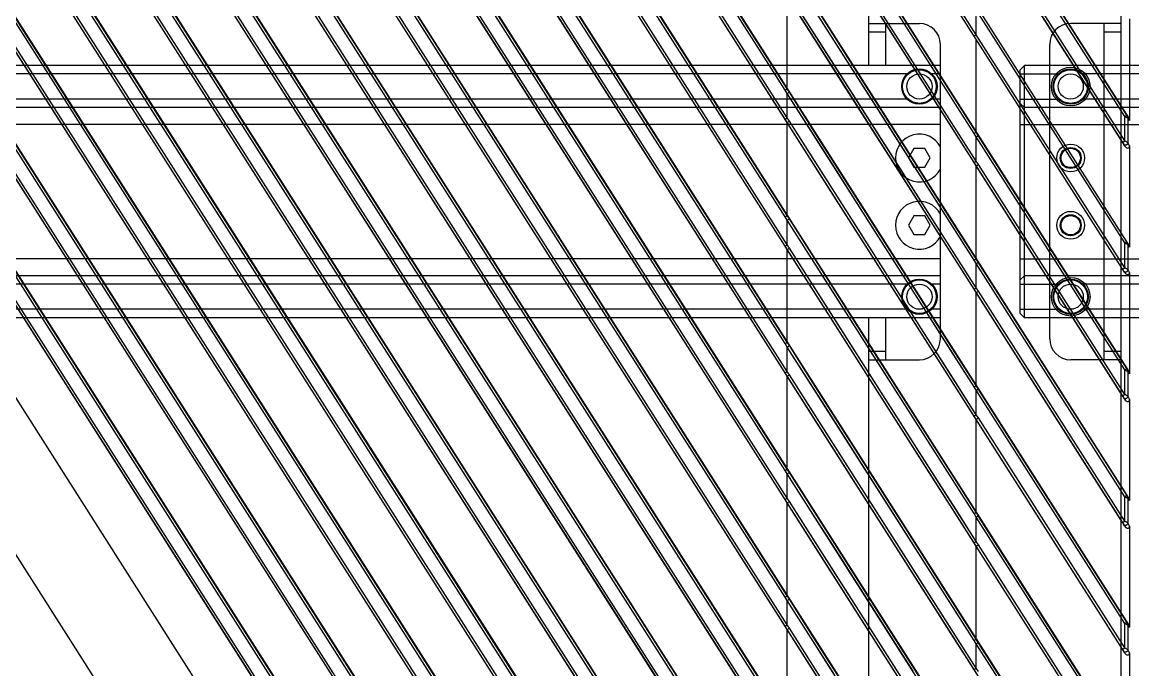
# Model space of a CAD drawing. Header units: millimetres. Extents: x 1409 to 26878, y 589 to 5187.
# Drawn here: x 15272.7 to 15404.8, y 3804.2 to 3881.2 of the extents above; entities that cross this region are included whole.
import ezdxf

# ---------------------------------------------------------------- set-up
doc = ezdxf.new("R2010")
doc.units = ezdxf.units.MM
doc.layers.add('02___PRT_ALL_AXES', color=7, linetype='Continuous')

# ---------------------------------------------------------------- blocks, each defined once
blk = doc.blocks.new('WRSF')
at = {"color": 114, "linetype": 'Continuous', "true_color": 0x139b48}
for p, q in [((12823.57, 6322.06), (12823.57, 6382.06)), ((12853.57, 6047.06), (12853.57, 6382.06)), ((12823.57, 6327.06), (12829.57, 6327.06)), ((12825.57, 6322.06), (12825.57, 6327.06)), ((12853.57, 6327.06), (12847.57, 6327.06)), ((12851.57, 6287.06), (12851.57, 6327.06)), ((12823.57, 6326.06), (12825.57, 6326.06)), ((12851.57, 6326.06), (12853.57, 6326.06)), ((12832.07, 6289.56), (12832.07, 6324.56)), ((12845.07, 6289.56), (12845.07, 6324.56)), ((12241.57, 6321.56), (12242.07, 6322.06)), ((12242.07, 6292.06), (12242.07, 6322.06)), ((12265.07, 6322.06), (12242.07, 6322.06)), ((12832.07, 6322.06), (12278.07, 6322.06)), ((12241.57, 6292.56), (12241.57, 6321.56)), ((12241.57, 6321.06), (12246.1, 6321.06)), ((12832.07, 6321.06), (12831.04, 6321.06)), ((12241.57, 6318.06), (12246.1, 6318.06)), ((12832.07, 6318.06), (12831.04, 6318.06)), ((12241.57, 6317.56), (12242.07, 6317.06)), ((12265.07, 6317.06), (12242.07, 6317.06)), ((12832.07, 6317.06), (12278.07, 6317.06)), ((12241.57, 6315.06), (12265.07, 6315.06)), ((12832.07, 6315.06), (12278.07, 6315.06)), ((12828.92, 6312.18), (12828.28, 6311.06)), ((12828.28, 6311.06), (12828.92, 6309.95)), ((12830.21, 6312.18), (12828.92, 6312.18)), ((12830.86, 6311.06), (12830.21, 6312.18)), ((12830.21, 6309.95), (12830.86, 6311.06)), ((12828.92, 6309.95), (12830.21, 6309.95)), ((12828.92, 6304.18), (12828.28, 6303.06)), ((12830.21, 6304.18), (12828.92, 6304.18)), ((12830.86, 6303.06), (12830.21, 6304.18)), ((12828.28, 6303.06), (12828.92, 6301.95)), ((12828.92, 6301.95), (12830.21, 6301.95)), ((12830.21, 6301.95), (12830.86, 6303.06)), ((12241.57, 6299.06), (12265.07, 6299.06)), ((12832.07, 6299.06), (12278.07, 6299.06)), ((12241.57, 6296.56), (12242.07, 6297.06)), ((12265.07, 6297.06), (12242.07, 6297.06)), ((12832.07, 6297.06), (12278.07, 6297.06)), ((12241.57, 6296.06), (12246.1, 6296.06)), ((12832.07, 6296.06), (12831.04, 6296.06)), ((12241.57, 6293.06), (12246.1, 6293.06)), ((12241.57, 6292.56), (12242.07, 6292.06)), ((12832.07, 6293.06), (12831.04, 6293.06)), ((12265.07, 6292.06), (12242.07, 6292.06)), ((12832.07, 6292.06), (12278.07, 6292.06)), ((12823.57, 6142.06), (12823.57, 6292.06)), ((12825.57, 6287.06), (12825.57, 6292.06)), ((12825.57, 6288.06), (12823.57, 6288.06)), ((12853.57, 6288.06), (12851.57, 6288.06)), ((12823.57, 6287.06), (12829.57, 6287.06)), ((12853.57, 6287.06), (12847.57, 6287.06))]:
    blk.add_line(p, q, dxfattribs=at)
for centre, radius in [((12847.57, 6319.56), 2.3), ((12829.57, 6319.56), 2), ((12829.57, 6319.56), 1.5), ((12847.57, 6319.56), 2), ((12847.57, 6319.56), 1.5), ((12247.57, 6311.06), 1.65), ((12247.57, 6311.06), 1.15), ((12247.57, 6303.06), 1.65), ((12247.57, 6303.06), 1.15), ((12829.57, 6294.56), 2), ((12847.57, 6294.56), 2.3), ((12847.57, 6294.56), 2), ((12829.57, 6294.56), 1.5), ((12847.57, 6294.56), 1.5)]:
    blk.add_circle(centre, radius, dxfattribs=at)
for centre, start, end in [((12829.57, 6324.56), 0, 90), ((12847.57, 6324.56), 90, 180), ((12829.57, 6289.56), 270, 0), ((12847.57, 6289.56), 180, 270)]:
    blk.add_arc(centre, 2.5, start, end, dxfattribs=at)
at = {"layer": '02___PRT_ALL_AXES', "color": 114, "linetype": 'Continuous', "true_color": 0x139b48}
for p, q in [((12261.1, 6321.06), (12249.04, 6321.06)), ((12828.1, 6321.06), (12282.04, 6321.06)), ((12261.1, 6318.06), (12249.04, 6318.06)), ((12828.1, 6318.06), (12282.04, 6318.06)), ((12261.1, 6296.06), (12249.04, 6296.06)), ((12828.1, 6296.06), (12282.04, 6296.06)), ((12261.1, 6293.06), (12249.04, 6293.06)), ((12828.1, 6293.06), (12282.04, 6293.06))]:
    blk.add_line(p, q, dxfattribs=at)
for centre, radius in [((12247.57, 6319.56), 2.1), ((12829.57, 6319.56), 2.1), ((12847.57, 6311.06), 1.25), ((12847.57, 6303.06), 1.25), ((12247.57, 6294.56), 2.1), ((12829.57, 6294.56), 2.1)]:
    blk.add_circle(centre, radius, dxfattribs=at)
for centre in [(12829.57, 6311.06), (12829.57, 6303.06)]:
    blk.add_arc(centre, 2.84, 28.0842, 331.9158, dxfattribs=at)
blk = doc.blocks.new('*U71')
blk.add_blockref('WRSF', (-12547.57, -6214.33))
blk = doc.blocks.new('*U72')
at = {"color": 0, "linetype": 'ByBlock', "lineweight": -2, "transparency": 16777216}
for p in [(0, 0), (600, 0)]:
    blk.add_blockref('*U71', p, dxfattribs=at)
blk = doc.blocks.new('1111')
at = {"color": 7, "linetype": 'Continuous'}
for p, q in [((16405.68, 7051.13), (16600.5, 6745.32)), ((16413, 7050.62), (16601.68, 6754.46)), ((16415.39, 7050.96), (16602.2, 6757.73)), ((16422.6, 7050.62), (16601.68, 6769.53)), ((16425, 7050.96), (16602.2, 6772.81)), ((16432.2, 7050.62), (16601.68, 6784.61)), ((16434.6, 7050.96), (16602.2, 6787.88)), ((16441.81, 7050.62), (16601.68, 6799.68)), ((16444.21, 7050.96), (16602.2, 6802.96)), ((16451.41, 7050.62), (16601.68, 6814.76)), ((16453.81, 7050.96), (16602.2, 6818.04)), ((16461.02, 7050.62), (16601.68, 6829.83)), ((16463.41, 7050.96), (16602.2, 6833.11)), ((16470.62, 7050.62), (16601.68, 6844.91)), ((16473.02, 7050.96), (16602.2, 6848.19)), ((16480.22, 7050.62), (16601.68, 6859.98)), ((16482.62, 7050.96), (16602.2, 6863.26)), ((16489.83, 7050.62), (16601.68, 6875.06)), ((16492.23, 7050.96), (16602.2, 6878.34)), ((16499.43, 7050.62), (16601.68, 6890.13)), ((16501.83, 7050.96), (16602.2, 6893.41)), ((16509.04, 7050.62), (16601.68, 6905.21)), ((16511.43, 7050.96), (16602.2, 6908.49)), ((16518.64, 7050.62), (16601.68, 6920.28)), ((16521.04, 7050.96), (16602.2, 6923.56)), ((16530.64, 7050.96), (16602.2, 6938.64)), ((16537.85, 7050.62), (16601.68, 6950.44)), ((16540.25, 7050.96), (16602.2, 6953.71)), ((16601.66, 6965.54), (16566.74, 7020.34)), ((16602.18, 6968.81), (16569.29, 7020.44)), ((16561.29, 6817.89), (16438.75, 7010.23)), ((16561.54, 6818.05), (16439.01, 7010.39)), ((16561.29, 6821.36), (16440.96, 7010.23)), ((16561.54, 6821.52), (16441.21, 7010.39)), ((16561.29, 6832.97), (16448.36, 7010.23)), ((16561.54, 6833.13), (16448.61, 7010.39)), ((16561.29, 6836.43), (16450.57, 7010.23)), ((16561.54, 6836.59), (16450.82, 7010.39)), ((16561.29, 6848.04), (16457.96, 7010.23)), ((16561.54, 6848.2), (16458.21, 7010.39)), ((16561.29, 6851.51), (16460.17, 7010.23)), ((16561.54, 6851.67), (16460.42, 7010.39)), ((16561.29, 6863.12), (16467.57, 7010.23)), ((16561.54, 6863.28), (16467.82, 7010.39)), ((16561.29, 6866.58), (16469.77, 7010.23)), ((16561.54, 6866.74), (16470.03, 7010.39)), ((16561.29, 6878.19), (16477.17, 7010.23)), ((16561.54, 6878.36), (16477.42, 7010.39)), ((16561.29, 6881.66), (16479.38, 7010.23)), ((16561.54, 6881.82), (16479.63, 7010.39)), ((16561.29, 6893.27), (16486.77, 7010.23)), ((16561.54, 6893.43), (16487.03, 7010.39)), ((16561.29, 6896.73), (16488.98, 7010.23)), ((16561.54, 6896.9), (16489.23, 7010.39)), ((16561.29, 6908.35), (16496.38, 7010.23)), ((16561.54, 6908.51), (16496.63, 7010.39)), ((16561.29, 6911.81), (16498.59, 7010.23)), ((16561.54, 6911.97), (16498.84, 7010.39)), ((16561.29, 6923.42), (16505.98, 7010.23)), ((16561.54, 6923.58), (16506.23, 7010.39)), ((16561.29, 6926.89), (16508.19, 7010.23)), ((16561.54, 6927.05), (16508.44, 7010.39)), ((16561.29, 6938.5), (16515.59, 7010.23)), ((16561.54, 6938.66), (16515.84, 7010.39)), ((16561.29, 6941.96), (16517.79, 7010.23)), ((16561.54, 6942.12), (16518.05, 7010.39)), ((16561.29, 6953.57), (16525.19, 7010.23)), ((16561.54, 6953.73), (16525.44, 7010.39)), ((16561.29, 6957.04), (16527.4, 7010.23)), ((16561.54, 6957.2), (16527.65, 7010.39)), ((16561.29, 6968.65), (16534.79, 7010.23)), ((16561.54, 6968.81), (16535.05, 7010.39)), ((16561.29, 6972.11), (16537, 7010.23)), ((16561.54, 6972.27), (16537.25, 7010.39)), ((16561.29, 6983.72), (16544.4, 7010.23)), ((16561.54, 6983.88), (16544.65, 7010.39)), ((16561.29, 6987.19), (16546.61, 7010.23)), ((16561.54, 6987.35), (16546.86, 7010.39)), ((16553.11, 6801.11), (16423.21, 7005.02)), ((16589.65, 7003.55), (16602.2, 6983.86)), ((16601.94, 6984.23), (16589.68, 7003.47)), ((16601.7, 6981.16), (16588.35, 7002.13)), ((16601.7, 6984.07), (16589.44, 7003.31)), ((16588.06, 7001.96), (16601.68, 6980.59)), ((16601.44, 6981), (16588.08, 7001.96)), ((16561.54, 6987.35), (16561.54, 6997.91)), ((16561.83, 6997.91), (16601.68, 6935.36)), ((16583.77, 6963.51), (16561.85, 6997.91)), ((16564.8, 6993.29), (16561.96, 6997.75)), ((16584.03, 6963.67), (16562.21, 6997.91)), ((16565.05, 6993.45), (16562.21, 6997.91)), ((16583.78, 6966.97), (16564.16, 6997.75)), ((16567.52, 6992.48), (16564.16, 6997.75)), ((16570.83, 6987.83), (16564.42, 6997.91)), ((16584.02, 6967.13), (16564.42, 6997.91)), ((16583.77, 6978.58), (16571.56, 6997.75)), ((16584.03, 6978.74), (16571.82, 6997.91)), ((16583.78, 6982.04), (16573.77, 6997.75)), ((16584.02, 6982.2), (16574.02, 6997.91)), ((16584.03, 6993.78), (16581.41, 6997.91)), ((16584.03, 6993.78), (16584.03, 6996.76)), ((16601.7, 6969.03), (16584.03, 6996.76)), ((16602.28, 6995.67), (16602.28, 6983.6)), ((16567.38, 6989.23), (16564.8, 6993.29)), ((16567.64, 6989.39), (16565.05, 6993.45)), ((16584.01, 6982.26), (16584.01, 6993.24)), ((16601.7, 6966.05), (16584.03, 6993.78)), ((16573.43, 6983.22), (16567.52, 6992.48)), ((16574.46, 6978.12), (16567.38, 6989.23)), ((16574.72, 6978.28), (16567.64, 6989.39)), ((16576.36, 6979.16), (16570.83, 6987.83)), ((16561.29, 6987.19), (16561.54, 6987.35)), ((16561.54, 6986.79), (16561.29, 6987.19)), ((16561.79, 6986.95), (16561.54, 6987.35)), ((16561.54, 6986.79), (16561.79, 6986.95)), ((16561.54, 6983.88), (16561.54, 6986.79)), ((16566.99, 6978.25), (16561.54, 6986.79)), ((16583.78, 6951.89), (16561.54, 6986.79)), ((16584.02, 6952.05), (16561.79, 6986.95)), ((16564.64, 6982.47), (16561.79, 6986.95)), ((16561.29, 6983.72), (16561.54, 6983.88)), ((16561.54, 6983.33), (16561.29, 6983.72)), ((16561.79, 6983.49), (16561.54, 6983.88)), ((16601.7, 6981.16), (16601.7, 6984.07)), ((16602.2, 6983.86), (16602.1, 6983.99)), ((16602.11, 6980.89), (16602.11, 6983.83)), ((16602.28, 6983.6), (16602.11, 6983.83)), ((16561.54, 6983.33), (16561.79, 6983.49)), ((16561.54, 6972.27), (16561.54, 6983.33)), ((16583.77, 6948.43), (16561.54, 6983.33)), ((16567.06, 6974.65), (16561.54, 6983.33)), ((16584.03, 6948.59), (16561.79, 6983.49)), ((16564.69, 6978.94), (16561.79, 6983.49)), ((16572.01, 6970.91), (16564.64, 6982.47)), ((16578.71, 6974.92), (16573.43, 6983.22)), ((16584.03, 6981.65), (16583.78, 6982.04)), ((16584.01, 6982.26), (16584.02, 6982.2)), ((16584.27, 6981.81), (16584.02, 6982.2)), ((16584.03, 6978.74), (16584.03, 6981.65)), ((16601.7, 6953.92), (16584.03, 6981.65)), ((16601.94, 6954.08), (16584.27, 6981.81)), ((16601.68, 6980.59), (16601.6, 6980.73)), ((16602.28, 6980.57), (16602.11, 6980.89)), ((16602.28, 6980.57), (16602.28, 6968.5)), ((16569.78, 6970.96), (16564.69, 6978.94)), ((16581.46, 6971.14), (16576.36, 6979.16)), ((16584.02, 6978.18), (16583.77, 6978.58)), ((16584.29, 6978.35), (16584.03, 6978.74)), ((16601.7, 6951.01), (16584.29, 6978.35)), ((16571.77, 6970.75), (16566.99, 6978.25)), ((16579.09, 6970.86), (16574.46, 6978.12)), ((16581.65, 6967.41), (16574.72, 6978.28)), ((16584.01, 6978.17), (16584.02, 6978.18)), ((16584.01, 6967.19), (16584.01, 6978.17)), ((16601.44, 6950.85), (16584.02, 6978.18)), ((16574.27, 6963.35), (16567.06, 6974.65)), ((16583.78, 6966.97), (16578.71, 6974.92)), ((16561.29, 6972.11), (16561.54, 6972.27)), ((16561.54, 6971.72), (16561.29, 6972.11)), ((16561.79, 6971.88), (16561.54, 6972.27)), ((16561.54, 6971.72), (16561.79, 6971.88)), ((16561.54, 6968.81), (16561.54, 6971.72)), ((16566.99, 6963.17), (16561.54, 6971.72)), ((16583.78, 6936.82), (16561.54, 6971.72)), ((16567.23, 6963.33), (16561.79, 6971.88)), ((16584.02, 6936.98), (16561.79, 6971.88)), ((16576.89, 6959.8), (16569.78, 6970.96)), ((16576.52, 6963.29), (16571.77, 6970.75)), ((16576.76, 6963.45), (16572.01, 6970.91)), ((16583.77, 6963.51), (16579.09, 6970.86)), ((16584.02, 6967.13), (16581.46, 6971.14)), ((16561.29, 6968.65), (16561.54, 6968.81)), ((16561.54, 6968.25), (16561.29, 6968.65)), ((16561.79, 6968.41), (16561.54, 6968.81)), ((16561.54, 6968.25), (16561.79, 6968.41)), ((16561.54, 6957.2), (16561.54, 6968.25)), ((16583.77, 6933.35), (16561.54, 6968.25)), ((16564.43, 6963.71), (16561.54, 6968.25)), ((16584.03, 6933.52), (16561.79, 6968.41)), ((16567.32, 6959.74), (16561.79, 6968.41)), ((16602.01, 6968.84), (16601.7, 6969.03)), ((16601.7, 6966.05), (16601.7, 6969.03)), ((16601.79, 6968.97), (16601.7, 6969.03)), ((16601.87, 6968.92), (16601.79, 6968.97)), ((16601.95, 6968.88), (16601.87, 6968.92)), ((16602.01, 6968.84), (16601.95, 6968.88)), ((16602.11, 6968.77), (16602.01, 6968.84)), ((16602.11, 6965.8), (16602.11, 6968.77)), ((16602.28, 6968.5), (16602.11, 6968.77)), ((16584.03, 6963.67), (16581.65, 6967.41)), ((16584.03, 6966.57), (16583.78, 6966.97)), ((16584.01, 6967.19), (16584.02, 6967.13)), ((16584.27, 6966.73), (16584.02, 6967.13)), ((16584.03, 6963.67), (16584.03, 6966.57)), ((16601.7, 6938.84), (16584.03, 6966.57)), ((16601.94, 6939), (16584.27, 6966.73)), ((16602.11, 6965.8), (16601.7, 6966.05)), ((16602.28, 6965.52), (16602.11, 6965.8)), ((16602.28, 6965.52), (16602.28, 6953.45)), ((16567.06, 6959.58), (16564.43, 6963.71)), ((16571.77, 6955.67), (16566.99, 6963.17)), ((16572.01, 6955.83), (16567.23, 6963.33)), ((16578.99, 6955.94), (16574.27, 6963.35)), ((16581.29, 6955.8), (16576.52, 6963.29)), ((16581.53, 6955.96), (16576.76, 6963.45)), ((16584.02, 6963.11), (16583.77, 6963.51)), ((16584.01, 6963.09), (16584.02, 6963.11)), ((16584.01, 6952.11), (16584.01, 6963.09)), ((16601.44, 6935.77), (16584.02, 6963.11)), ((16584.29, 6963.27), (16584.03, 6963.67)), ((16601.7, 6935.93), (16584.29, 6963.27)), ((16574.27, 6948.27), (16567.06, 6959.58)), ((16572.15, 6952.16), (16567.32, 6959.74)), ((16581.6, 6952.41), (16576.89, 6959.8)), ((16561.29, 6957.04), (16561.54, 6957.2)), ((16561.79, 6956.8), (16561.54, 6957.2)), ((16561.54, 6956.64), (16561.29, 6957.04)), ((16561.54, 6956.64), (16561.79, 6956.8)), ((16561.54, 6953.73), (16561.54, 6956.64)), ((16566.99, 6948.09), (16561.54, 6956.64)), ((16583.78, 6921.74), (16561.54, 6956.64)), ((16584.02, 6921.9), (16561.79, 6956.8)), ((16564.64, 6952.32), (16561.79, 6956.8)), ((16583.77, 6948.43), (16578.99, 6955.94)), ((16584.02, 6952.05), (16581.53, 6955.96)), ((16576.52, 6948.22), (16571.77, 6955.67)), ((16576.76, 6948.38), (16572.01, 6955.83)), ((16583.78, 6951.89), (16581.29, 6955.8)), ((16561.29, 6953.57), (16561.54, 6953.73)), ((16561.54, 6953.18), (16561.29, 6953.57)), ((16561.79, 6953.34), (16561.54, 6953.73)), ((16561.54, 6953.18), (16561.79, 6953.34)), ((16584.03, 6918.44), (16561.79, 6953.34)), ((16564.69, 6948.79), (16561.79, 6953.34)), ((16601.7, 6951.01), (16601.7, 6953.92)), ((16602.2, 6953.71), (16602.1, 6953.84)), ((16602.28, 6953.45), (16602.11, 6953.68)), ((16602.11, 6950.74), (16602.11, 6953.68)), ((16561.54, 6942.12), (16561.54, 6953.18)), ((16583.77, 6918.28), (16561.54, 6953.18)), ((16564.43, 6948.63), (16561.54, 6953.18)), ((16569.66, 6944.45), (16564.64, 6952.32)), ((16579.25, 6941.02), (16572.15, 6952.16)), ((16584.03, 6948.59), (16581.6, 6952.41)), ((16584.03, 6951.5), (16583.78, 6951.89)), ((16584.01, 6952.11), (16584.02, 6952.05)), ((16584.27, 6951.66), (16584.02, 6952.05)), ((16584.03, 6948.59), (16584.03, 6951.5)), ((16601.7, 6923.76), (16584.03, 6951.5)), ((16601.94, 6923.92), (16584.27, 6951.66)), ((16601.68, 6950.44), (16601.6, 6950.58)), ((16602.28, 6950.42), (16602.11, 6950.74)), ((16602.28, 6950.42), (16602.28, 6938.37)), ((16569.52, 6940.65), (16564.43, 6948.63)), ((16569.78, 6940.81), (16564.69, 6948.79)), ((16571.77, 6940.59), (16566.99, 6948.09)), ((16578.99, 6940.86), (16574.27, 6948.27)), ((16578.9, 6944.48), (16576.52, 6948.22)), ((16579.14, 6944.64), (16576.76, 6948.38)), ((16584.02, 6948.03), (16583.77, 6948.43)), ((16584.01, 6948.02), (16584.02, 6948.03)), ((16584.01, 6937.04), (16584.01, 6948.02)), ((16601.44, 6920.7), (16584.02, 6948.03)), ((16584.29, 6948.2), (16584.03, 6948.59)), ((16601.7, 6920.86), (16584.29, 6948.2)), ((16572.01, 6940.75), (16569.66, 6944.45)), ((16583.78, 6936.82), (16578.9, 6944.48)), ((16584.02, 6936.98), (16579.14, 6944.64)), ((16561.29, 6941.96), (16561.54, 6942.12)), ((16561.54, 6941.57), (16561.29, 6941.96)), ((16561.79, 6941.73), (16561.54, 6942.12)), ((16561.54, 6941.57), (16561.79, 6941.73)), ((16561.54, 6938.66), (16561.54, 6941.57)), ((16583.78, 6906.67), (16561.54, 6941.57)), ((16564.39, 6937.09), (16561.54, 6941.57)), ((16567.23, 6933.18), (16561.79, 6941.73)), ((16584.02, 6906.83), (16561.79, 6941.73)), ((16574.27, 6933.19), (16569.52, 6940.65)), ((16574.53, 6933.36), (16569.78, 6940.81)), ((16574.14, 6936.87), (16571.77, 6940.59)), ((16576.76, 6933.3), (16572.01, 6940.75)), ((16581.33, 6937.18), (16578.99, 6940.86)), ((16581.6, 6937.34), (16579.25, 6941.02)), ((16601.7, 6935.93), (16601.7, 6938.84)), ((16602.2, 6938.64), (16602.1, 6938.76)), ((16561.29, 6938.5), (16561.54, 6938.66)), ((16561.54, 6938.1), (16561.29, 6938.5)), ((16561.79, 6938.26), (16561.54, 6938.66)), ((16561.54, 6938.1), (16561.79, 6938.26)), ((16561.54, 6927.05), (16561.54, 6938.1)), ((16583.77, 6903.2), (16561.54, 6938.1)), ((16564.43, 6933.56), (16561.54, 6938.1)), ((16584.03, 6903.36), (16561.79, 6938.26)), ((16564.69, 6933.72), (16561.79, 6938.26)), ((16602.28, 6938.37), (16602.11, 6938.6)), ((16602.11, 6935.66), (16602.11, 6938.6)), ((16566.99, 6933.02), (16564.39, 6937.09)), ((16578.9, 6929.4), (16574.14, 6936.87)), ((16583.77, 6933.35), (16581.33, 6937.18)), ((16584.03, 6933.52), (16581.6, 6937.34)), ((16584.03, 6936.42), (16583.78, 6936.82)), ((16584.01, 6937.04), (16584.02, 6936.98)), ((16584.27, 6936.58), (16584.02, 6936.98)), ((16584.03, 6933.52), (16584.03, 6936.42)), ((16601.7, 6908.69), (16584.03, 6936.42)), ((16601.94, 6908.85), (16584.27, 6936.58)), ((16601.68, 6935.36), (16601.6, 6935.5)), ((16602.28, 6935.34), (16602.11, 6935.66)), ((16602.28, 6935.34), (16602.28, 6923.3)), ((16569.52, 6925.57), (16564.43, 6933.56)), ((16567.32, 6929.59), (16564.69, 6933.72)), ((16584.29, 6933.12), (16584.03, 6933.52)), ((16569.41, 6929.22), (16566.99, 6933.02)), ((16569.66, 6929.38), (16567.23, 6933.18)), ((16578.99, 6925.78), (16574.27, 6933.19)), ((16579.25, 6925.95), (16574.53, 6933.36)), ((16579.14, 6929.56), (16576.76, 6933.3)), ((16584.02, 6932.96), (16583.77, 6933.35)), ((16584.01, 6932.94), (16584.02, 6932.96)), ((16584.01, 6921.96), (16584.01, 6932.94)), ((16601.44, 6905.62), (16584.02, 6932.96)), ((16601.7, 6905.78), (16584.29, 6933.12)), ((16572.15, 6922.01), (16567.32, 6929.59)), ((16581.53, 6925.81), (16579.14, 6929.56)), ((16574.14, 6921.8), (16569.41, 6929.22)), ((16574.38, 6921.96), (16569.66, 6929.38)), ((16581.29, 6925.65), (16578.9, 6929.4)), ((16561.29, 6926.89), (16561.54, 6927.05)), ((16561.54, 6926.49), (16561.29, 6926.89)), ((16561.79, 6926.65), (16561.54, 6927.05)), ((16561.54, 6926.49), (16561.79, 6926.65)), ((16561.54, 6923.58), (16561.54, 6926.49)), ((16583.78, 6891.59), (16561.54, 6926.49)), ((16564.39, 6922.01), (16561.54, 6926.49)), ((16584.02, 6891.75), (16561.79, 6926.65)), ((16564.64, 6922.17), (16561.79, 6926.65)), ((16574.27, 6918.12), (16569.52, 6925.57)), ((16581.33, 6922.1), (16578.99, 6925.78)), ((16581.6, 6922.26), (16579.25, 6925.95)), ((16583.78, 6921.74), (16581.29, 6925.65)), ((16584.02, 6921.9), (16581.53, 6925.81)), ((16561.29, 6923.42), (16561.54, 6923.58)), ((16561.54, 6923.03), (16561.29, 6923.42)), ((16561.79, 6923.19), (16561.54, 6923.58)), ((16561.54, 6923.03), (16561.79, 6923.19)), ((16561.54, 6911.97), (16561.54, 6923.03)), ((16583.77, 6888.13), (16561.54, 6923.03)), ((16564.43, 6918.48), (16561.54, 6923.03)), ((16584.03, 6888.29), (16561.79, 6923.19)), ((16567.32, 6914.51), (16561.79, 6923.19)), ((16601.7, 6920.86), (16601.7, 6923.76)), ((16602.2, 6923.56), (16602.1, 6923.69)), ((16602.28, 6923.3), (16602.11, 6923.53)), ((16602.11, 6920.59), (16602.11, 6923.53)), ((16566.99, 6917.94), (16564.39, 6922.01)), ((16567.23, 6918.1), (16564.64, 6922.17)), ((16576.89, 6914.57), (16572.15, 6922.01)), ((16576.52, 6918.07), (16574.14, 6921.8)), ((16576.76, 6918.23), (16574.38, 6921.96)), ((16583.77, 6918.28), (16581.33, 6922.1)), ((16584.03, 6918.44), (16581.6, 6922.26)), ((16584.03, 6921.35), (16583.78, 6921.74)), ((16584.01, 6921.96), (16584.02, 6921.9)), ((16584.27, 6921.51), (16584.02, 6921.9)), ((16601.94, 6893.77), (16584.27, 6921.51)), ((16601.7, 6893.61), (16584.03, 6921.35)), ((16584.03, 6918.44), (16584.03, 6921.35)), ((16601.68, 6920.28), (16601.6, 6920.43)), ((16602.28, 6920.27), (16602.11, 6920.59)), ((16602.28, 6920.27), (16602.28, 6908.22)), ((16567.06, 6914.35), (16564.43, 6918.48)), ((16584.02, 6917.88), (16583.77, 6918.28)), ((16584.29, 6918.04), (16584.03, 6918.44))]:
    blk.add_line(p, q, dxfattribs=at)
for centre, major_axis, ratio, start_param, end_param in [((16601.92, 6983.74), (-0.278, 0.337), 0.685856, -2.447355, -1.747542), ((16601.92, 6980.76), (-0.253, 0.43), 0.601104, -4.65481, -2.346373), ((16601.92, 6968.67), (-0.264, 0.384), 0.642651, -2.389365, -1.624536), ((16601.92, 6965.69), (-0.264, 0.384), 0.642651, 1.517057, 3.893821), ((16601.92, 6953.59), (-0.278, 0.337), 0.685856, -2.447355, -1.747542), ((16601.92, 6950.61), (-0.253, 0.43), 0.601104, -4.65481, -2.346373), ((16601.92, 6938.51), (-0.278, 0.337), 0.685856, -2.447355, -1.747542), ((16601.92, 6935.54), (-0.253, 0.43), 0.601104, -4.65481, -2.346373), ((16601.92, 6923.43), (-0.278, 0.337), 0.685856, -2.447355, -1.747542), ((16601.92, 6920.46), (-0.253, 0.43), 0.601104, -4.65481, -2.346373)]:
    blk.add_ellipse(centre, major_axis=major_axis, ratio=ratio, start_param=start_param, end_param=end_param, dxfattribs=at)
for points, knots in [([(16583.77, 6993.62), (16583.77, 6993.62), (16583.77, 6993.62), (16583.77, 6993.62), (16583.77, 6993.62), (16583.77, 6993.63), (16583.78, 6993.63), (16583.78, 6993.63), (16583.79, 6993.63), (16583.8, 6993.64), (16583.82, 6993.65), (16583.83, 6993.66), (16583.85, 6993.67), (16583.87, 6993.68), (16583.89, 6993.69), (16583.91, 6993.71), (16583.94, 6993.73), (16583.98, 6993.75), (16584.02, 6993.77), (16584.03, 6993.78)], [0, 0, 0, 0, 0.001779, 0.005652, 0.011855, 0.020422, 0.031354, 0.044633, 0.078085, 0.12046, 0.171342, 0.230207, 0.296477, 0.369466, 0.448453, 0.532617, 0.621098, 0.807493, 1, 1, 1, 1]), ([(16601.7, 6984.07), (16601.72, 6984.08), (16601.75, 6984.09), (16601.79, 6984.12), (16601.83, 6984.15), (16601.87, 6984.17), (16601.89, 6984.19), (16601.91, 6984.2), (16601.92, 6984.21), (16601.93, 6984.21), (16601.93, 6984.22), (16601.94, 6984.22), (16601.94, 6984.23), (16601.94, 6984.23)], [0, 0, 0, 0, 0.186782, 0.366131, 0.532175, 0.679595, 0.803609, 0.85556, 0.900224, 0.93725, 0.966352, 0.987305, 1, 1, 1, 1]), ([(16602.11, 6983.83), (16602.09, 6983.83), (16602.07, 6983.85), (16602.02, 6983.87), (16601.98, 6983.9), (16601.93, 6983.93), (16601.87, 6983.96), (16601.8, 6984.01), (16601.74, 6984.04), (16601.7, 6984.07)], [0, 0, 0, 0, 0.090397, 0.195428, 0.312456, 0.43902, 0.572905, 0.712149, 1, 1, 1, 1]), ([(16602.1, 6983.99), (16602.1, 6984), (16602.08, 6984.01), (16602.06, 6984.05), (16602.02, 6984.1), (16601.98, 6984.16), (16601.96, 6984.2), (16601.94, 6984.23)], [0, 0, 0, 0, 0.103408, 0.218747, 0.468859, 0.73184, 1, 1, 1, 1]), ([(16602.11, 6983.83), (16602.11, 6983.84), (16602.12, 6983.87), (16602.12, 6983.91), (16602.12, 6983.95), (16602.11, 6983.98), (16602.1, 6983.99)], [0, 0, 0, 0, 0.271855, 0.527736, 0.769173, 1, 1, 1, 1]), ([(16583.78, 6982.04), (16583.8, 6982.05), (16583.83, 6982.07), (16583.87, 6982.1), (16583.91, 6982.13), (16583.95, 6982.15), (16583.97, 6982.17), (16583.99, 6982.18), (16584, 6982.19), (16584.01, 6982.19), (16584.01, 6982.2), (16584.02, 6982.2), (16584.02, 6982.2), (16584.02, 6982.2)], [0, 0, 0, 0, 0.186765, 0.36611, 0.532157, 0.679586, 0.803609, 0.855564, 0.900231, 0.937259, 0.966361, 0.987311, 1, 1, 1, 1]), ([(16584.03, 6981.65), (16584.05, 6981.66), (16584.08, 6981.68), (16584.12, 6981.71), (16584.16, 6981.73), (16584.2, 6981.76), (16584.22, 6981.77), (16584.24, 6981.78), (16584.25, 6981.79), (16584.26, 6981.8), (16584.26, 6981.8), (16584.27, 6981.81), (16584.27, 6981.81), (16584.27, 6981.81)], [0, 0, 0, 0, 0.186782, 0.366131, 0.532175, 0.679595, 0.803609, 0.85556, 0.900224, 0.93725, 0.966352, 0.987305, 1, 1, 1, 1]), ([(16601.44, 6981), (16601.44, 6981), (16601.44, 6981), (16601.44, 6981), (16601.45, 6981), (16601.46, 6981.01), (16601.47, 6981.01), (16601.48, 6981.02), (16601.5, 6981.03), (16601.53, 6981.05), (16601.57, 6981.07), (16601.61, 6981.1), (16601.66, 6981.13), (16601.69, 6981.15), (16601.7, 6981.16)], [0, 0, 0, 0, 0.005231, 0.012589, 0.033669, 0.063117, 0.100673, 0.146013, 0.198735, 0.324335, 0.472945, 0.63916, 0.81702, 1, 1, 1, 1]), ([(16601.6, 6980.73), (16601.59, 6980.75), (16601.56, 6980.79), (16601.52, 6980.86), (16601.48, 6980.93), (16601.45, 6980.97), (16601.44, 6981)], [0, 0, 0, 0, 0.226755, 0.475744, 0.735416, 1, 1, 1, 1]), ([(16602.11, 6980.89), (16602.09, 6980.9), (16602.07, 6980.92), (16602.03, 6980.95), (16601.98, 6980.98), (16601.93, 6981.01), (16601.88, 6981.05), (16601.8, 6981.1), (16601.74, 6981.13), (16601.7, 6981.16)], [0, 0, 0, 0, 0.093828, 0.200628, 0.318136, 0.444256, 0.577126, 0.71505, 1, 1, 1, 1]), ([(16601.6, 6980.73), (16601.6, 6980.72), (16601.62, 6980.71), (16601.64, 6980.69), (16601.67, 6980.68), (16601.72, 6980.67), (16601.78, 6980.67), (16601.86, 6980.69), (16601.94, 6980.72), (16602.01, 6980.77), (16602.07, 6980.83), (16602.1, 6980.87), (16602.11, 6980.89)], [0, 0, 0, 0, 0.045713, 0.093827, 0.145197, 0.200355, 0.321964, 0.456539, 0.598535, 0.740949, 0.876692, 1, 1, 1, 1]), ([(16583.77, 6978.58), (16583.77, 6978.58), (16583.77, 6978.58), (16583.77, 6978.58), (16583.78, 6978.59), (16583.79, 6978.59), (16583.8, 6978.6), (16583.81, 6978.6), (16583.83, 6978.61), (16583.86, 6978.63), (16583.9, 6978.66), (16583.94, 6978.68), (16583.99, 6978.71), (16584.02, 6978.73), (16584.03, 6978.74)], [0, 0, 0, 0, 0.005231, 0.012589, 0.033669, 0.063117, 0.100673, 0.146013, 0.198735, 0.324335, 0.472945, 0.63916, 0.81702, 1, 1, 1, 1]), ([(16584.02, 6978.18), (16584.02, 6978.18), (16584.02, 6978.19), (16584.03, 6978.19), (16584.03, 6978.19), (16584.04, 6978.19), (16584.05, 6978.2), (16584.06, 6978.21), (16584.08, 6978.22), (16584.11, 6978.24), (16584.15, 6978.26), (16584.19, 6978.29), (16584.24, 6978.32), (16584.27, 6978.34), (16584.29, 6978.35)], [0, 0, 0, 0, 0.005231, 0.012589, 0.033669, 0.063117, 0.100673, 0.146013, 0.198735, 0.324335, 0.472945, 0.63916, 0.81702, 1, 1, 1, 1]), ([(16601.7, 6969.03), (16601.72, 6969.04), (16601.75, 6969.06), (16601.8, 6969.09), (16601.83, 6969.11), (16601.86, 6969.13), (16601.87, 6969.14), (16601.89, 6969.15), (16601.9, 6969.16), (16601.91, 6969.17), (16601.92, 6969.17), (16601.93, 6969.18), (16601.94, 6969.18), (16601.94, 6969.18), (16601.94, 6969.19), (16601.94, 6969.19), (16601.94, 6969.19), (16601.94, 6969.19), (16601.94, 6969.19)], [0, 0, 0, 0, 0.196965, 0.385213, 0.557811, 0.636283, 0.708546, 0.773962, 0.831919, 0.88191, 0.923472, 0.956239, 0.969238, 0.979938, 0.988324, 0.994402, 0.99821, 1, 1, 1, 1]), ([(16602.11, 6968.77), (16602.11, 6968.79), (16602.12, 6968.82), (16602.13, 6968.86), (16602.12, 6968.9), (16602.11, 6968.93), (16602.1, 6968.94)], [0, 0, 0, 0, 0.277177, 0.533061, 0.771506, 1, 1, 1, 1]), ([(16583.78, 6966.97), (16583.8, 6966.98), (16583.83, 6967), (16583.87, 6967.02), (16583.91, 6967.05), (16583.95, 6967.07), (16583.97, 6967.09), (16583.99, 6967.1), (16584, 6967.11), (16584.01, 6967.12), (16584.01, 6967.12), (16584.02, 6967.13), (16584.02, 6967.13), (16584.02, 6967.13)], [0, 0, 0, 0, 0.186765, 0.36611, 0.532157, 0.679586, 0.803609, 0.855564, 0.900231, 0.937259, 0.966361, 0.987311, 1, 1, 1, 1]), ([(16584.03, 6966.57), (16584.05, 6966.58), (16584.08, 6966.6), (16584.12, 6966.63), (16584.16, 6966.66), (16584.2, 6966.68), (16584.22, 6966.7), (16584.24, 6966.71), (16584.25, 6966.72), (16584.26, 6966.72), (16584.26, 6966.73), (16584.27, 6966.73), (16584.27, 6966.73), (16584.27, 6966.73)], [0, 0, 0, 0, 0.186782, 0.366131, 0.532175, 0.679595, 0.803609, 0.85556, 0.900224, 0.93725, 0.966352, 0.987305, 1, 1, 1, 1]), ([(16601.44, 6965.89), (16601.44, 6965.89), (16601.44, 6965.89), (16601.44, 6965.89), (16601.44, 6965.89), (16601.44, 6965.89), (16601.45, 6965.89), (16601.45, 6965.9), (16601.46, 6965.9), (16601.47, 6965.91), (16601.48, 6965.91), (16601.5, 6965.92), (16601.52, 6965.93), (16601.54, 6965.95), (16601.56, 6965.96), (16601.58, 6965.97), (16601.61, 6965.99), (16601.65, 6966.02), (16601.69, 6966.04), (16601.7, 6966.05)], [0, 0, 0, 0, 0.001779, 0.005652, 0.011855, 0.020422, 0.031354, 0.044633, 0.078085, 0.12046, 0.171342, 0.230207, 0.296477, 0.369466, 0.448453, 0.532617, 0.621098, 0.807493, 1, 1, 1, 1]), ([(16601.6, 6965.64), (16601.6, 6965.63), (16601.62, 6965.61), (16601.64, 6965.59), (16601.67, 6965.58), (16601.71, 6965.56), (16601.76, 6965.56), (16601.81, 6965.57), (16601.87, 6965.58), (16601.94, 6965.61), (16602.01, 6965.66), (16602.07, 6965.73), (16602.1, 6965.77), (16602.11, 6965.8)], [0, 0, 0, 0, 0.047582, 0.096478, 0.147713, 0.202067, 0.320994, 0.385652, 0.453103, 0.593448, 0.735791, 0.873242, 1, 1, 1, 1]), ([(16583.77, 6963.51), (16583.77, 6963.51), (16583.77, 6963.51), (16583.77, 6963.51), (16583.78, 6963.51), (16583.79, 6963.51), (16583.8, 6963.52), (16583.81, 6963.53), (16583.83, 6963.54), (16583.86, 6963.56), (16583.9, 6963.58), (16583.94, 6963.61), (16583.99, 6963.64), (16584.02, 6963.66), (16584.03, 6963.67)], [0, 0, 0, 0, 0.005231, 0.012589, 0.033669, 0.063117, 0.100673, 0.146013, 0.198735, 0.324335, 0.472945, 0.63916, 0.81702, 1, 1, 1, 1]), ([(16584.02, 6963.11), (16584.02, 6963.11), (16584.02, 6963.11), (16584.03, 6963.11), (16584.03, 6963.11), (16584.04, 6963.12), (16584.05, 6963.12), (16584.06, 6963.13), (16584.08, 6963.14), (16584.11, 6963.16), (16584.15, 6963.18), (16584.19, 6963.21), (16584.24, 6963.24), (16584.27, 6963.26), (16584.29, 6963.27)], [0, 0, 0, 0, 0.005231, 0.012589, 0.033669, 0.063117, 0.100673, 0.146013, 0.198735, 0.324335, 0.472945, 0.63916, 0.81702, 1, 1, 1, 1]), ([(16601.7, 6953.92), (16601.72, 6953.93), (16601.75, 6953.94), (16601.79, 6953.97), (16601.83, 6954), (16601.87, 6954.02), (16601.89, 6954.04), (16601.91, 6954.05), (16601.92, 6954.06), (16601.93, 6954.06), (16601.93, 6954.07), (16601.94, 6954.07), (16601.94, 6954.07), (16601.94, 6954.08)], [0, 0, 0, 0, 0.186782, 0.366131, 0.532175, 0.679595, 0.803609, 0.85556, 0.900224, 0.93725, 0.966352, 0.987305, 1, 1, 1, 1]), ([(16602.11, 6953.68), (16602.09, 6953.68), (16602.07, 6953.7), (16602.02, 6953.72), (16601.98, 6953.75), (16601.93, 6953.78), (16601.87, 6953.81), (16601.8, 6953.86), (16601.74, 6953.89), (16601.7, 6953.92)], [0, 0, 0, 0, 0.090397, 0.195428, 0.312456, 0.43902, 0.572905, 0.712149, 1, 1, 1, 1]), ([(16602.1, 6953.84), (16602.1, 6953.84), (16602.08, 6953.86), (16602.06, 6953.9), (16602.02, 6953.95), (16601.98, 6954.01), (16601.96, 6954.05), (16601.94, 6954.08)], [0, 0, 0, 0, 0.103408, 0.218747, 0.468859, 0.73184, 1, 1, 1, 1]), ([(16602.11, 6953.68), (16602.11, 6953.69), (16602.12, 6953.72), (16602.12, 6953.76), (16602.12, 6953.8), (16602.11, 6953.83), (16602.1, 6953.84)], [0, 0, 0, 0, 0.271855, 0.527736, 0.769173, 1, 1, 1, 1]), ([(16583.78, 6951.89), (16583.8, 6951.9), (16583.83, 6951.92), (16583.87, 6951.95), (16583.91, 6951.97), (16583.95, 6952), (16583.97, 6952.02), (16583.99, 6952.03), (16584, 6952.03), (16584.01, 6952.04), (16584.01, 6952.05), (16584.02, 6952.05), (16584.02, 6952.05), (16584.02, 6952.05)], [0, 0, 0, 0, 0.186765, 0.36611, 0.532157, 0.679586, 0.803609, 0.855564, 0.900231, 0.937259, 0.966361, 0.987311, 1, 1, 1, 1]), ([(16584.03, 6951.5), (16584.05, 6951.51), (16584.08, 6951.53), (16584.12, 6951.56), (16584.16, 6951.58), (16584.2, 6951.6), (16584.22, 6951.62), (16584.24, 6951.63), (16584.25, 6951.64), (16584.26, 6951.65), (16584.26, 6951.65), (16584.27, 6951.66), (16584.27, 6951.66), (16584.27, 6951.66)], [0, 0, 0, 0, 0.186782, 0.366131, 0.532175, 0.679595, 0.803609, 0.85556, 0.900224, 0.93725, 0.966352, 0.987305, 1, 1, 1, 1]), ([(16601.44, 6950.85), (16601.44, 6950.85), (16601.44, 6950.85), (16601.44, 6950.85), (16601.45, 6950.85), (16601.46, 6950.85), (16601.47, 6950.86), (16601.48, 6950.87), (16601.5, 6950.88), (16601.53, 6950.9), (16601.57, 6950.92), (16601.61, 6950.95), (16601.66, 6950.98), (16601.69, 6951), (16601.7, 6951.01)], [0, 0, 0, 0, 0.005231, 0.012589, 0.033669, 0.063117, 0.100673, 0.146013, 0.198735, 0.324335, 0.472945, 0.63916, 0.81702, 1, 1, 1, 1]), ([(16601.6, 6950.58), (16601.59, 6950.6), (16601.56, 6950.64), (16601.52, 6950.71), (16601.48, 6950.78), (16601.45, 6950.82), (16601.44, 6950.85)], [0, 0, 0, 0, 0.226755, 0.475744, 0.735416, 1, 1, 1, 1]), ([(16601.6, 6950.58), (16601.6, 6950.57), (16601.62, 6950.56), (16601.64, 6950.54), (16601.67, 6950.53), (16601.72, 6950.52), (16601.78, 6950.52), (16601.86, 6950.54), (16601.94, 6950.57), (16602.01, 6950.62), (16602.07, 6950.67), (16602.1, 6950.72), (16602.11, 6950.74)], [0, 0, 0, 0, 0.045713, 0.093827, 0.145197, 0.200355, 0.321964, 0.456539, 0.598535, 0.740949, 0.876692, 1, 1, 1, 1]), ([(16602.11, 6950.74), (16602.09, 6950.75), (16602.07, 6950.77), (16602.03, 6950.8), (16601.98, 6950.83), (16601.93, 6950.86), (16601.88, 6950.9), (16601.8, 6950.95), (16601.74, 6950.98), (16601.7, 6951.01)], [0, 0, 0, 0, 0.093828, 0.200628, 0.318136, 0.444256, 0.577126, 0.71505, 1, 1, 1, 1]), ([(16583.77, 6948.43), (16583.77, 6948.43), (16583.77, 6948.43), (16583.77, 6948.43), (16583.78, 6948.43), (16583.79, 6948.44), (16583.8, 6948.44), (16583.81, 6948.45), (16583.83, 6948.46), (16583.86, 6948.48), (16583.9, 6948.5), (16583.94, 6948.53), (16583.99, 6948.56), (16584.02, 6948.58), (16584.03, 6948.59)], [0, 0, 0, 0, 0.005231, 0.012589, 0.033669, 0.063117, 0.100673, 0.146013, 0.198735, 0.324335, 0.472945, 0.63916, 0.81702, 1, 1, 1, 1]), ([(16584.02, 6948.03), (16584.02, 6948.03), (16584.02, 6948.03), (16584.03, 6948.04), (16584.03, 6948.04), (16584.04, 6948.04), (16584.05, 6948.05), (16584.06, 6948.06), (16584.08, 6948.07), (16584.11, 6948.08), (16584.15, 6948.11), (16584.19, 6948.14), (16584.24, 6948.16), (16584.27, 6948.18), (16584.29, 6948.2)], [0, 0, 0, 0, 0.005231, 0.012589, 0.033669, 0.063117, 0.100673, 0.146013, 0.198735, 0.324335, 0.472945, 0.63916, 0.81702, 1, 1, 1, 1]), ([(16601.7, 6938.84), (16601.72, 6938.85), (16601.75, 6938.87), (16601.79, 6938.9), (16601.83, 6938.92), (16601.87, 6938.95), (16601.89, 6938.96), (16601.91, 6938.97), (16601.92, 6938.98), (16601.93, 6938.99), (16601.93, 6938.99), (16601.94, 6939), (16601.94, 6939), (16601.94, 6939)], [0, 0, 0, 0, 0.186782, 0.366131, 0.532175, 0.679595, 0.803609, 0.85556, 0.900224, 0.93725, 0.966352, 0.987305, 1, 1, 1, 1]), ([(16602.11, 6938.6), (16602.09, 6938.61), (16602.07, 6938.62), (16602.02, 6938.65), (16601.98, 6938.67), (16601.93, 6938.7), (16601.87, 6938.74), (16601.8, 6938.78), (16601.74, 6938.82), (16601.7, 6938.84)], [0, 0, 0, 0, 0.090397, 0.195428, 0.312456, 0.43902, 0.572905, 0.712149, 1, 1, 1, 1]), ([(16602.1, 6938.76), (16602.1, 6938.77), (16602.08, 6938.79), (16602.06, 6938.82), (16602.02, 6938.87), (16601.98, 6938.94), (16601.96, 6938.98), (16601.94, 6939)], [0, 0, 0, 0, 0.103408, 0.218747, 0.468859, 0.73184, 1, 1, 1, 1]), ([(16602.11, 6938.6), (16602.11, 6938.62), (16602.12, 6938.64), (16602.12, 6938.69), (16602.12, 6938.73), (16602.11, 6938.75), (16602.1, 6938.76)], [0, 0, 0, 0, 0.271855, 0.527736, 0.769173, 1, 1, 1, 1]), ([(16583.78, 6936.82), (16583.8, 6936.83), (16583.83, 6936.85), (16583.87, 6936.87), (16583.91, 6936.9), (16583.95, 6936.92), (16583.97, 6936.94), (16583.99, 6936.95), (16584, 6936.96), (16584.01, 6936.97), (16584.01, 6936.97), (16584.02, 6936.97), (16584.02, 6936.98), (16584.02, 6936.98)], [0, 0, 0, 0, 0.186765, 0.36611, 0.532157, 0.679586, 0.803609, 0.855564, 0.900231, 0.937259, 0.966361, 0.987311, 1, 1, 1, 1]), ([(16584.03, 6936.42), (16584.05, 6936.43), (16584.08, 6936.45), (16584.12, 6936.48), (16584.16, 6936.51), (16584.2, 6936.53), (16584.22, 6936.55), (16584.24, 6936.56), (16584.25, 6936.57), (16584.26, 6936.57), (16584.26, 6936.58), (16584.27, 6936.58), (16584.27, 6936.58), (16584.27, 6936.58)], [0, 0, 0, 0, 0.186782, 0.366131, 0.532175, 0.679595, 0.803609, 0.85556, 0.900224, 0.93725, 0.966352, 0.987305, 1, 1, 1, 1]), ([(16601.44, 6935.77), (16601.44, 6935.77), (16601.44, 6935.77), (16601.44, 6935.77), (16601.45, 6935.78), (16601.46, 6935.78), (16601.47, 6935.79), (16601.48, 6935.79), (16601.5, 6935.8), (16601.53, 6935.82), (16601.57, 6935.85), (16601.61, 6935.87), (16601.66, 6935.9), (16601.69, 6935.92), (16601.7, 6935.93)], [0, 0, 0, 0, 0.005231, 0.012589, 0.033669, 0.063117, 0.100673, 0.146013, 0.198735, 0.324335, 0.472945, 0.63916, 0.81702, 1, 1, 1, 1]), ([(16601.6, 6935.5), (16601.59, 6935.52), (16601.56, 6935.57), (16601.52, 6935.63), (16601.48, 6935.7), (16601.45, 6935.75), (16601.44, 6935.77)], [0, 0, 0, 0, 0.226755, 0.475744, 0.735416, 1, 1, 1, 1]), ([(16601.6, 6935.5), (16601.6, 6935.5), (16601.62, 6935.48), (16601.64, 6935.47), (16601.67, 6935.46), (16601.72, 6935.45), (16601.78, 6935.45), (16601.86, 6935.46), (16601.94, 6935.5), (16602.01, 6935.54), (16602.07, 6935.6), (16602.1, 6935.64), (16602.11, 6935.66)], [0, 0, 0, 0, 0.045713, 0.093827, 0.145197, 0.200355, 0.321964, 0.456539, 0.598535, 0.740949, 0.876692, 1, 1, 1, 1]), ([(16602.11, 6935.66), (16602.09, 6935.67), (16602.07, 6935.69), (16602.03, 6935.72), (16601.98, 6935.75), (16601.93, 6935.79), (16601.88, 6935.82), (16601.8, 6935.87), (16601.74, 6935.91), (16601.7, 6935.93)], [0, 0, 0, 0, 0.093828, 0.200628, 0.318136, 0.444256, 0.577126, 0.71505, 1, 1, 1, 1]), ([(16583.77, 6933.35), (16583.77, 6933.35), (16583.77, 6933.36), (16583.77, 6933.36), (16583.78, 6933.36), (16583.79, 6933.36), (16583.8, 6933.37), (16583.81, 6933.38), (16583.83, 6933.39), (16583.86, 6933.41), (16583.9, 6933.43), (16583.94, 6933.46), (16583.99, 6933.49), (16584.02, 6933.51), (16584.03, 6933.52)], [0, 0, 0, 0, 0.005231, 0.012589, 0.033669, 0.063117, 0.100673, 0.146013, 0.198735, 0.324335, 0.472945, 0.63916, 0.81702, 1, 1, 1, 1]), ([(16584.02, 6932.96), (16584.02, 6932.96), (16584.02, 6932.96), (16584.03, 6932.96), (16584.03, 6932.96), (16584.04, 6932.97), (16584.05, 6932.97), (16584.06, 6932.98), (16584.08, 6932.99), (16584.11, 6933.01), (16584.15, 6933.03), (16584.19, 6933.06), (16584.24, 6933.09), (16584.27, 6933.11), (16584.29, 6933.12)], [0, 0, 0, 0, 0.005231, 0.012589, 0.033669, 0.063117, 0.100673, 0.146013, 0.198735, 0.324335, 0.472945, 0.63916, 0.81702, 1, 1, 1, 1]), ([(16601.7, 6923.76), (16601.72, 6923.77), (16601.75, 6923.79), (16601.79, 6923.82), (16601.83, 6923.85), (16601.87, 6923.87), (16601.89, 6923.89), (16601.91, 6923.9), (16601.92, 6923.91), (16601.93, 6923.91), (16601.93, 6923.92), (16601.94, 6923.92), (16601.94, 6923.92), (16601.94, 6923.92)], [0, 0, 0, 0, 0.186782, 0.366131, 0.532175, 0.679595, 0.803609, 0.85556, 0.900224, 0.93725, 0.966352, 0.987305, 1, 1, 1, 1]), ([(16602.11, 6923.53), (16602.09, 6923.53), (16602.07, 6923.55), (16602.02, 6923.57), (16601.98, 6923.6), (16601.93, 6923.63), (16601.87, 6923.66), (16601.8, 6923.71), (16601.74, 6923.74), (16601.7, 6923.76)], [0, 0, 0, 0, 0.090397, 0.195428, 0.312456, 0.43902, 0.572905, 0.712149, 1, 1, 1, 1]), ([(16602.1, 6923.69), (16602.1, 6923.69), (16602.08, 6923.71), (16602.06, 6923.75), (16602.02, 6923.8), (16601.98, 6923.86), (16601.96, 6923.9), (16601.94, 6923.92)], [0, 0, 0, 0, 0.103408, 0.218747, 0.468859, 0.73184, 1, 1, 1, 1]), ([(16602.11, 6923.53), (16602.11, 6923.54), (16602.12, 6923.57), (16602.12, 6923.61), (16602.12, 6923.65), (16602.11, 6923.68), (16602.1, 6923.69)], [0, 0, 0, 0, 0.271855, 0.527736, 0.769173, 1, 1, 1, 1]), ([(16583.78, 6921.74), (16583.8, 6921.75), (16583.83, 6921.77), (16583.87, 6921.8), (16583.91, 6921.82), (16583.95, 6921.85), (16583.97, 6921.86), (16583.99, 6921.88), (16584, 6921.88), (16584.01, 6921.89), (16584.01, 6921.9), (16584.02, 6921.9), (16584.02, 6921.9), (16584.02, 6921.9)], [0, 0, 0, 0, 0.186765, 0.36611, 0.532157, 0.679586, 0.803609, 0.855564, 0.900231, 0.937259, 0.966361, 0.987311, 1, 1, 1, 1]), ([(16584.03, 6921.35), (16584.05, 6921.36), (16584.08, 6921.38), (16584.12, 6921.4), (16584.16, 6921.43), (16584.2, 6921.45), (16584.22, 6921.47), (16584.24, 6921.48), (16584.25, 6921.49), (16584.26, 6921.5), (16584.26, 6921.5), (16584.27, 6921.51), (16584.27, 6921.51), (16584.27, 6921.51)], [0, 0, 0, 0, 0.186782, 0.366131, 0.532175, 0.679595, 0.803609, 0.85556, 0.900224, 0.93725, 0.966352, 0.987305, 1, 1, 1, 1]), ([(16601.44, 6920.7), (16601.44, 6920.7), (16601.44, 6920.7), (16601.44, 6920.7), (16601.45, 6920.7), (16601.46, 6920.7), (16601.47, 6920.71), (16601.48, 6920.72), (16601.5, 6920.73), (16601.53, 6920.75), (16601.57, 6920.77), (16601.61, 6920.8), (16601.66, 6920.83), (16601.69, 6920.85), (16601.7, 6920.86)], [0, 0, 0, 0, 0.005231, 0.012589, 0.033669, 0.063117, 0.100673, 0.146013, 0.198735, 0.324335, 0.472945, 0.63916, 0.81702, 1, 1, 1, 1]), ([(16601.6, 6920.43), (16601.59, 6920.45), (16601.56, 6920.49), (16601.52, 6920.56), (16601.48, 6920.63), (16601.45, 6920.67), (16601.44, 6920.7)], [0, 0, 0, 0, 0.226755, 0.475744, 0.735416, 1, 1, 1, 1]), ([(16601.6, 6920.43), (16601.6, 6920.42), (16601.62, 6920.41), (16601.64, 6920.39), (16601.67, 6920.38), (16601.72, 6920.37), (16601.78, 6920.37), (16601.86, 6920.39), (16601.94, 6920.42), (16602.01, 6920.47), (16602.07, 6920.52), (16602.1, 6920.57), (16602.11, 6920.59)], [0, 0, 0, 0, 0.045713, 0.093827, 0.145197, 0.200355, 0.321964, 0.456539, 0.598535, 0.740949, 0.876692, 1, 1, 1, 1]), ([(16602.11, 6920.59), (16602.09, 6920.6), (16602.07, 6920.62), (16602.03, 6920.65), (16601.98, 6920.68), (16601.93, 6920.71), (16601.88, 6920.75), (16601.8, 6920.8), (16601.74, 6920.83), (16601.7, 6920.86)], [0, 0, 0, 0, 0.093828, 0.200628, 0.318136, 0.444256, 0.577126, 0.71505, 1, 1, 1, 1]), ([(16583.77, 6918.28), (16583.77, 6918.28), (16583.77, 6918.28), (16583.77, 6918.28), (16583.78, 6918.28), (16583.79, 6918.29), (16583.8, 6918.29), (16583.81, 6918.3), (16583.83, 6918.31), (16583.86, 6918.33), (16583.9, 6918.35), (16583.94, 6918.38), (16583.99, 6918.41), (16584.02, 6918.43), (16584.03, 6918.44)], [0, 0, 0, 0, 0.005231, 0.012589, 0.033669, 0.063117, 0.100673, 0.146013, 0.198735, 0.324335, 0.472945, 0.63916, 0.81702, 1, 1, 1, 1])]:
    blk.add_open_spline(points, degree=3, knots=knots, dxfattribs=at)
blk = doc.blocks.new('*U147')
blk.add_blockref('1111', (-16308.28, -6888.88))
blk = doc.blocks.new('*U148')
at = {"color": 0, "linetype": 'ByBlock', "lineweight": -2, "transparency": 16777216}
blk.add_blockref('*U147', (0, 1350), dxfattribs=at)

msp = doc.modelspace()

# ---------------------------------------------------------------- block references
for name, p in [('*U148', (15110.4576, 2424.8499)), ('*U72', (15097.4439, 3768.3624))]:
    msp.add_blockref(name, p)

doc.saveas('drawing.dxf')
